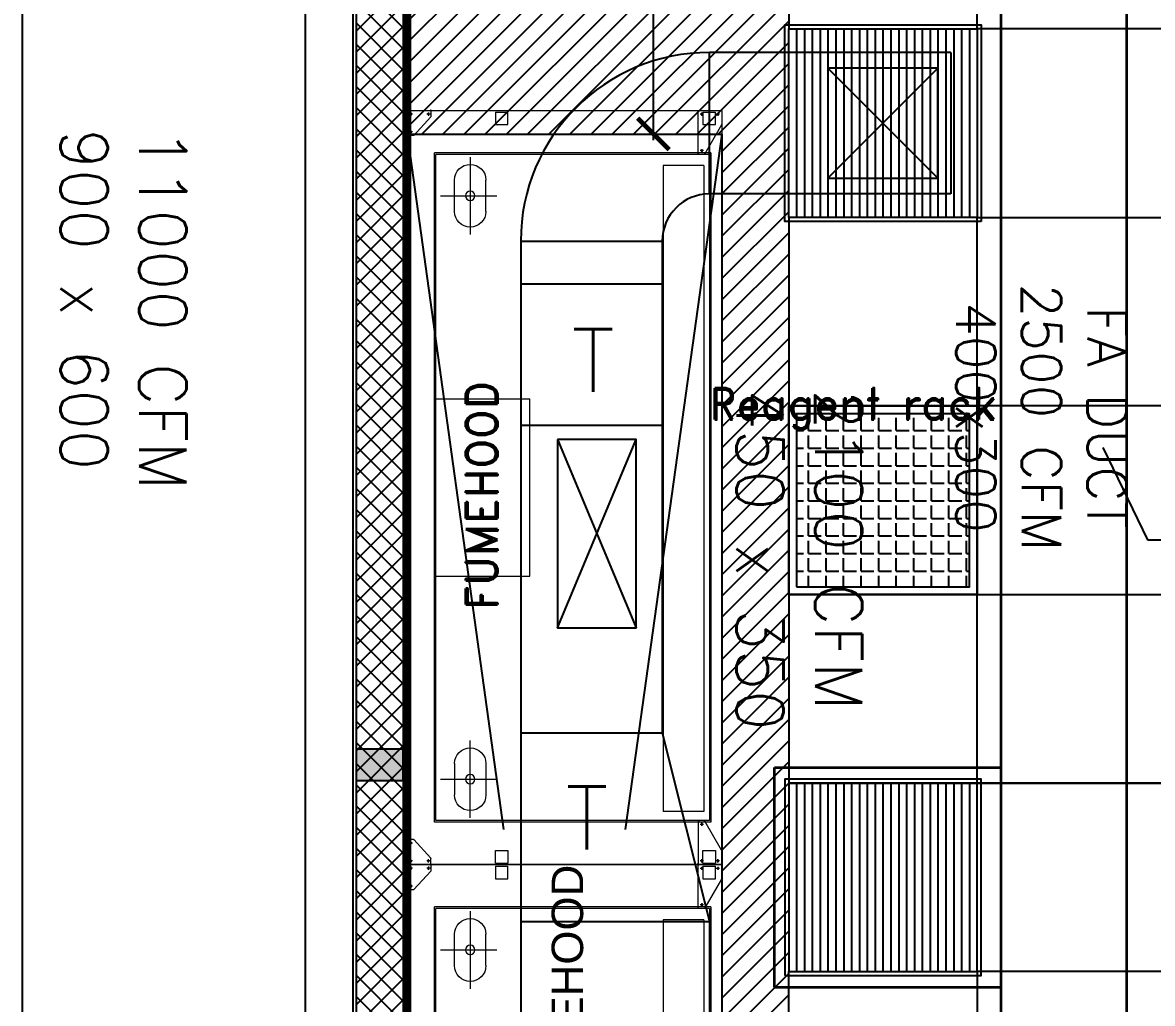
# Model space of a CAD drawing. Header units: millimetres. Extents: x -661525 to 498941, y 282148 to 1359693.
# Drawn here: x -254102 to -250508, y 671204 to 674326 of the extents above; entities that cross this region are included whole.
import ezdxf

# ---------------------------------------------------------------- set-up
doc = ezdxf.new("R2010")
doc.units = ezdxf.units.MM
doc.header["$LTSCALE"] = 2.5
doc.header["$PDMODE"] = 35
doc.header["$PDSIZE"] = 15
doc.layers.get('0').update_dxf_attribs({"linetype": 'CONTINUOUS'})
doc.layers.get('DEFPOINTS').update_dxf_attribs({"linetype": 'CONTINUOUS'})
for name, color, linetype in [('A-ANNO-TEXT', 7, 'CONTINUOUS'), ('A-COLS', 7, 'CONTINUOUS'), ('A-COLS-PATT', 252, 'CONTINUOUS'), ('A-WALL-2', 8, 'CONTINUOUS'), ('A-WALL-PATT-150', 8, 'CONTINUOUS'), ('A-WALL-PLAS', 8, 'CONTINUOUS'), ('CEILING', 11, 'CONTINUOUS'), ('v-ex. duct', 30, 'CONTINUOUS'), ('v-grill', 3, 'CONTINUOUS')]:
    doc.layers.add(name, color=color, linetype=linetype)
doc.layers.add('area', color=5, linetype='CONTINUOUS', plot=False)
doc.layers.add('lab furniture', color=34, linetype='CONTINUOUS', lineweight=18)
doc.layers.add('V-ac fa duct', color=51, linetype='CONTINUOUS', lineweight=35)
doc.styles.add('ARIAL', font='arial.ttf')
doc.styles.add('COMPLEX', font='complex.shx', dxfattribs={"width": 0.8})
doc.styles.add('ROMAND', font='ROMAND')
doc.styles.add('ROMANS', font='romans.shx', dxfattribs={"height": 125})
doc.styles.get("Standard").update_dxf_attribs({"font": 'txt.shx', "height": 1})
doc.dimstyles.new('TICK100', dxfattribs={"dimtxt": 250, "dimasz": 200, "dimexe": 150, "dimexo": 10, "dimgap": 50, "dimtad": 0, "dimdec": 0, "dimrnd": 5, "dimzin": 1, "dimdsep": 46, "dimtxsty": 'COMPLEX', "dimblk1": 'ARCHTICK', "dimblk2": 'ARCHTICK', "dimsah": 1, "dimcen": 0.09375, "dimdle": 150, "dimclrd": 11, "dimclre": 11, "dimclrt": 7, "dimadec": 0, "dimazin": 0, "dimtfac": 1, "dimtdec": 0, "dimtofl": 0, "dimtmove": 0, "dimatfit": 3, "dimldrblk": 'OPEN90', "dimfxl": 1, "dimtolj": 1, "dimtzin": 1, "dimarcsym": 0})

# ---------------------------------------------------------------- blocks, each defined once
blk = doc.blocks.new('LIGHTS')
at = {"layer": 'CEILING', "transparency": 33554687}
h = blk.add_hatch(dxfattribs=at)
h.set_pattern_fill('ANGLE', color=40, scale=8)
h.set_pattern_definition([(0, (-357159.19, 594292.36), (0, 55.88), [40.64, -15.24]), (90, (-357159.19, 594292.36), (-55.88, 3e-15), [40.64, -15.24])])
h.paths.add_polyline_path([(-357709.2, 594292.4), (-357159.2, 594292.4), (-357159.2, 594842.4), (-357709.2, 594842.4)])
at = {"layer": 'CEILING', "color": 40}
for points in [[(-357734.2, 594267.4), (-357134.2, 594267.4), (-357134.2, 594867.4), (-357734.2, 594867.4)], [(-357709.2, 594292.4), (-357159.2, 594292.4), (-357159.2, 594842.4), (-357709.2, 594842.4)]]:
    blk.add_lwpolyline(points, close=True, dxfattribs=at)
blk = doc.blocks.new('_ARCHTICK')
at = {"color": 0, "linetype": 'ByBlock', "const_width": 0.15}
blk.add_lwpolyline([(-0.5, -0.5), (0.5, 0.5)], dxfattribs=at)
blk = doc.blocks.new('*D462')
at = {"layer": 'CEILING', "color": 8, "lineweight": -2}
for p, q in [((-252095.1, 675930.2), (-252095.1, 675049.1)), ((-252127.7, 675910.2), (-252075.1, 675910.2)), ((-252095.1, 673951.3), (-252095.1, 674832.3)), ((-252127.7, 673971.3), (-252075.1, 673971.3))]:
    blk.add_line(p, q, dxfattribs=at)
at = {"layer": 'DEFPOINTS', "color": 0}
for p in [(-252127.7, 675910.2), (-252127.7, 673971.3), (-252095.1, 673971.3)]:
    blk.add_point(p, dxfattribs=at)
at = {"layer": 'CEILING', "color": 8, "lineweight": -2, "xscale": 100, "yscale": 100, "zscale": 100}
for p, rotation in [((-252095.1, 675910.2), 90), ((-252095.1, 673971.3), 270)]:
    blk.add_blockref('_ARCHTICK', p, dxfattribs=dict(at, rotation=rotation))
at = {"layer": 'CEILING', "color": 1, "insert": (-252095.1, 674940.7), "char_height": 75, "attachment_point": 5, "rotation": 90, "style": 'ARIAL'}
blk.add_mtext('\\A1;1939', dxfattribs=at)
blk = doc.blocks.new('1800')
at = {"layer": 'lab furniture', "color": 8}
for p, q in [((38363591.5, 110668.3), (38363591.5, 110658.1)), ((38365967.5, 110668.3), (38365967.5, 110658.1)), ((38363586.4, 110663.2), (38363596.5, 110663.2)), ((38365972.5, 110663.2), (38365962.4, 110663.2)), ((38363586.4, 110612.2), (38363596.5, 110612.2)), ((38363591.5, 110617.3), (38363591.5, 110607.1)), ((38363702.4, 110612.2), (38363712.5, 110612.2)), ((38363707.5, 110617.3), (38363707.5, 110607.1)), ((38365972.5, 110612.2), (38365962.4, 110612.2)), ((38365967.5, 110617.3), (38365967.5, 110607.1)), ((38363579.5, 110125.2), (38363579.5, 109675.2)), ((38364497, 109765.3), (38364497, 110065.2)), ((38364497, 110065.2), (38365062, 110065.2)), ((38365062, 109765.3), (38365062, 110065.2)), ((38365062, 109765.3), (38364497, 109765.3)), ((38363579.5, 109677.5), (38363579.5, 109748.2)), ((38363586.1, 109742.3), (38363596.2, 109742.3)), ((38363591.1, 109747.4), (38363591.1, 109737.2)), ((38365972.9, 109742.3), (38365962.7, 109742.3)), ((38365967.9, 109747.4), (38365967.9, 109737.2)), ((38365979.5, 109677.5), (38365979.5, 109748.2)), ((38365979.5, 109677.5), (38365979.5, 109748.2)), ((38363657.2, 109675.2), (38363581.7, 109675.2)), ((38363586.1, 109686.8), (38363596.2, 109686.8)), ((38363591.1, 109691.9), (38363591.1, 109681.7)), ((38363642.9, 109686.8), (38363653, 109686.8)), ((38363647.9, 109691.9), (38363647.9, 109681.7)), ((38365901.7, 109675.2), (38365977.2, 109675.2)), ((38365916.1, 109686.8), (38365905.9, 109686.8)), ((38365911, 109691.9), (38365911, 109681.7)), ((38365972.9, 109686.8), (38365962.7, 109686.8)), ((38365967.9, 109691.9), (38365967.9, 109681.7))]:
    blk.add_line(p, q, dxfattribs=at)
at = {"layer": 'lab furniture', "color": 8, "ltscale": 40}
for p, q in [((38363625.4, 110674.7), (38363717.5, 110621.4)), ((38363715.5, 110600.2), (38363583.5, 110600.2)), ((38363719.5, 110617.9), (38363719.5, 110604.2)), ((38363581.7, 109750.4), (38363598.5, 109750.4)), ((38363599.9, 109749.9), (38363658.8, 109695.9)), ((38365959, 109749.9), (38365900.1, 109695.9)), ((38365977.2, 109750.4), (38365960.5, 109750.4)), ((38363659.5, 109694.3), (38363659.5, 109677.5)), ((38365899.5, 109694.3), (38365899.5, 109677.5))]:
    blk.add_line(p, q, dxfattribs=at)
at = {"layer": 'lab furniture', "color": 8, "ltscale": 300}
for p, q in [((38365933.5, 110674.7), (38365841.5, 110621.4)), ((38365844.5, 110641.2), (38363714.5, 110641.2)), ((38363714.5, 110641.2), (38363714.5, 109761.2)), ((38365839.5, 110636.2), (38363719.5, 110636.2)), ((38363719.5, 110636.2), (38363719.5, 109766.2)), ((38365839.5, 110636.2), (38365839.5, 109766.2)), ((38365844.5, 110641.2), (38365844.5, 109761.2)), ((38365803.9, 110618.7), (38363748.9, 110618.7)), ((38365803.9, 110618.7), (38365803.9, 110488.7)), ((38365839.5, 110617.9), (38365839.5, 110604.2)), ((38365843.5, 110600.2), (38365975.5, 110600.2)), ((38365856.5, 110612.2), (38365846.4, 110612.2)), ((38365851.5, 110617.3), (38365851.5, 110607.1)), ((38365803.9, 110488.7), (38363748.9, 110488.7)), ((38363719.5, 109766.2), (38365839.5, 109766.2)), ((38363714.5, 109761.2), (38365844.5, 109761.2))]:
    blk.add_line(p, q, dxfattribs=at)
at = {"layer": 'lab furniture', "color": 8, "ltscale": 20}
for p, q in [((38363624.5, 110655.2), (38363584.5, 110655.2)), ((38363624.5, 110655.2), (38363584.5, 110655.2)), ((38363584.5, 110615.2), (38363584.5, 110655.2)), ((38363624.5, 110615.2), (38363624.5, 110655.2)), ((38365934.5, 110655.2), (38365974.5, 110655.2)), ((38365934.5, 110615.2), (38365934.5, 110655.2)), ((38365974.5, 110615.2), (38365974.5, 110655.2)), ((38363584.5, 110615.2), (38363624.5, 110615.2)), ((38365974.5, 110615.2), (38365934.5, 110615.2)), ((38363624.5, 109995.2), (38363584.5, 109995.2)), ((38363584.5, 109955.2), (38363584.5, 109995.2)), ((38363624.5, 109955.2), (38363624.5, 109995.2)), ((38365934.5, 109995.2), (38365974.5, 109995.2)), ((38365934.5, 109955.2), (38365934.5, 109995.2)), ((38365974.5, 109955.2), (38365974.5, 109995.2)), ((38363584.5, 109955.2), (38363624.5, 109955.2)), ((38365974.5, 109955.2), (38365934.5, 109955.2))]:
    blk.add_line(p, q, dxfattribs=at)
at = {"layer": 'lab furniture', "color": 8, "ltscale": 85}
for p, q in [((38363748.9, 110618.7), (38363748.9, 110488.7)), ((38363901.2, 109925.2), (38363801.2, 109925.2)), ((38365657.8, 109925.2), (38365757.8, 109925.2)), ((38363901.2, 109825.2), (38363801.2, 109825.2)), ((38365657.8, 109825.2), (38365757.8, 109825.2))]:
    blk.add_line(p, q, dxfattribs=at)
at = {"layer": 'lab furniture', "color": 8, "ltscale": 30}
for p, q in [((38363850.9, 109781.2), (38363851.2, 109959.7)), ((38365708, 109781.2), (38365707.8, 109959.7)), ((38363727.9, 109875.2), (38363974.4, 109875.2)), ((38365831, 109875.2), (38365584.5, 109875.2))]:
    blk.add_line(p, q, dxfattribs=at)
at = {"layer": 'lab furniture', "color": 8}
blk.add_lwpolyline([(38363579.5, 110675.2), (38363579.5, 109675.2), (38365979.5, 109675.2), (38365979.5, 110675.2)], close=True, dxfattribs=at)
at = {"layer": 'lab furniture', "color": 8, "ltscale": 40}
for centre in [(38363591.5, 110663.2), (38365967.5, 110663.2), (38363591.5, 110612.2), (38363707.5, 110612.2), (38365967.5, 110612.2), (38363591.1, 109742.3), (38365967.8, 109742.3), (38363591.1, 109686.8), (38363647.9, 109686.8), (38365911, 109686.8), (38365967.8, 109686.8)]:
    blk.add_circle(centre, 2.5, dxfattribs=at)
at = {"layer": 'lab furniture', "color": 8, "ltscale": 300}
blk.add_circle((38365851.5, 110612.2), 2.5, dxfattribs=at)
at = {"layer": 'lab furniture', "color": 8, "ltscale": 85}
for centre in [(38363851.2, 109875.2), (38365707.8, 109875.2)]:
    blk.add_circle(centre, 15, dxfattribs=at)
at = {"layer": 'lab furniture', "color": 8, "ltscale": 40}
for centre, radius, start, end in [((38363623.4, 110671.2), 4, 59.9314, 90), ((38363715.5, 110604.2), 4, 270, 0), ((38363715.5, 110617.9), 4, 0, 59.9314), ((38365975.5, 110604.2), 4, 270, 0), ((38363581.7, 109748.2), 2.27, 90, 180), ((38363598.5, 109748.2), 2.27, 47.5029, 90), ((38365960.5, 109748.2), 2.27, 90, 132.4971), ((38365977.2, 109748.2), 2.27, 0, 90), ((38365981.7, 109748.2), 2.27, 90, 180), ((38363657.2, 109694.3), 2.27, 0, 47.5029), ((38365901.7, 109694.3), 2.27, 132.4971, 180), ((38363657.2, 109677.5), 2.27, 270, 0), ((38365901.7, 109677.5), 2.27, 180, 270)]:
    blk.add_arc(centre, radius, start, end, dxfattribs=at)
at = {"layer": 'lab furniture', "color": 8}
for centre, start, end in [((38365935.5, 110671.2), 90, 120.0686), ((38363583.5, 110604.2), 180, 270)]:
    blk.add_arc(centre, 4, start, end, dxfattribs=at)
at = {"layer": 'lab furniture', "color": 8, "ltscale": 300}
for centre, start, end in [((38365843.5, 110617.9), 120.0686, 180), ((38365843.5, 110604.2), 180, 270)]:
    blk.add_arc(centre, 4, start, end, dxfattribs=at)
at = {"layer": 'lab furniture', "color": 8, "ltscale": 85}
for centre, start, end in [((38363801.2, 109875.2), 90, 270), ((38363901.2, 109875.2), 270, 90), ((38365657.8, 109875.2), 90, 270), ((38365757.8, 109875.2), 270, 90)]:
    blk.add_arc(centre, 50, start, end, dxfattribs=at)

msp = doc.modelspace()

# ---------------------------------------------------------------- hatches: boundary and pattern name
at = {"layer": 'A-COLS-PATT'}
h = msp.add_hatch(color=256, dxfattribs=at)
h.dxf.hatch_style = 1
h.paths.add_polyline_path([(-253041, 671913.4), (-252891, 671913.4), (-252891, 672013.4), (-253041, 672013.4)])
at = {"layer": 'A-WALL-PATT-150'}
h = msp.add_hatch(dxfattribs=at)
h.set_pattern_fill('ANSI37', color=254, scale=15, angle=360, style=0)
h.set_pattern_definition([(45, (95585.91, -106094.97), (-33.6759605, 33.6759605), []), (135, (95585.91, -106094.97), (-33.6759605, -33.6759605), [])])
h.paths.add_polyline_path([(-253039.7, 664450.1), (-252889.7, 664450.1), (-252889.7, 675571.2), (-253039.7, 675571.2)])
at = {"layer": 'CEILING', "transparency": 33554607}
h = msp.add_hatch(dxfattribs=at)
h.set_pattern_fill('ANSI31', color=254, scale=15)
h.set_pattern_definition([(45, (-248964.734, 666321.267), (-33.67596, 33.67596), [])])
h.paths.add_polyline_path([(-249051.7, 664695.7), (-249587.6, 664649.2), (-249051.7, 664649.2)], flags=17)
h.paths.add_polyline_path([(-249898, 664622.3, -0.068239), (-249901.7, 664649.2), (-252027.7, 664649.2, -0.414214), (-252127.7, 664549.2), (-252127.7, 664429)])
h.paths.add_polyline_path([(-249801.7, 665305.7), (-249864.7, 665305.7), (-250464.7, 665305.7), (-251064.7, 665305.7), (-251664.7, 665305.7), (-251664.7, 665905.7), (-251664.7, 666321.3), (-252027.7, 666321.3, -0.414214), (-252127.7, 666221.3), (-252127.7, 664749.2, -0.414214), (-252027.7, 664649.2), (-249901.7, 664649.2, -0.414214), (-249801.7, 664749.2)])
h.paths.add_polyline_path([(-251565.8, 664870.3), (-251565.8, 665206.8), (-250001.5, 665206.8), (-250001.5, 664870.3)], flags=16)
h.paths.add_polyline_path([(-252514.7, 666321.3), (-252877.7, 666321.3), (-252877.7, 664649.2), (-252514.7, 664649.2)])
h.paths.add_polyline_path([(-252514.7, 666771.3), (-252877.7, 666771.3), (-252877.7, 666321.3), (-252514.7, 666321.3)])
h.paths.add_polyline_path([(-252127.7, 666771.3), (-252514.7, 666771.3), (-252514.7, 666321.3), (-252227.7, 666321.3, -0.414214), (-252127.7, 666421.3)], flags=17)
h.paths.add_polyline_path([(-249051.7, 664244), (-249801.7, 664179), (-249801.7, 664103.6), (-249051.7, 664162.1), (-249051.7, 664183.8)])
h.paths.add_polyline_path([(-249051.7, 664649.2), (-249587.6, 664649.2), (-249702.2, 664639.3, -0.385338), (-249801.7, 664549.2), (-249801.7, 664179), (-249051.7, 664244)])
h.paths.add_polyline_path([(-248964.7, 665305.7), (-249264.7, 665305.7), (-249801.7, 665305.7), (-249801.7, 664749.2, -0.414214), (-249701.7, 664649.2), (-249587.6, 664649.2), (-249051.7, 664695.7), (-249051.7, 664809.9), (-248964.7, 664809.9)])
h.paths.add_polyline_path([(-248514.7, 665305.7), (-248664.7, 665305.7), (-248964.7, 665305.7), (-248964.7, 664809.9), (-248514.7, 664809.9)])
h.paths.add_polyline_path([(-249801.7, 664549.2, -0.336464), (-249898, 664622.3), (-252127.7, 664429), (-252127.7, 663977.3), (-249801.7, 664179)])
h.paths.add_polyline_path([(-250335.5, 664062), (-250335.5, 664061.9), (-249801.7, 664103.6), (-249801.7, 664179), (-252127.7, 663977.3), (-252127.7, 663899.2), (-252114.2, 663900.4)])
h.paths.add_polyline_path([(-252127.7, 664429), (-252427.7, 664403), (-252427.7, 663951.3), (-252127.7, 663977.3)])
h.paths.add_polyline_path([(-252127.7, 663977.3), (-252427.7, 663951.3), (-252427.7, 663873), (-252127.7, 663899.2)])
h.paths.add_polyline_path([(-252227.7, 664649.2), (-252514.7, 664649.2), (-252514.7, 664462.1), (-252427.7, 664462.1), (-252427.7, 664403), (-252127.7, 664429), (-252127.7, 664549.2, -0.414214)])
h.paths.add_polyline_path([(-252127.7, 666221.3, -0.414214), (-252227.7, 666321.3), (-252514.7, 666321.3), (-252514.7, 664649.2), (-252227.7, 664649.2, -0.414214), (-252127.7, 664749.2)])
h.paths.add_polyline_path([(-252514.7, 664649.2), (-252877.7, 664649.2), (-252877.7, 664462.1), (-252514.7, 664462.1)])
h.paths.add_polyline_path([(-245051.7, 665042.4), (-245395, 665012.7), (-245445.7, 664970.2, -0.176218), (-245428.2, 664921.9, -1), (-245578.4, 664921.9, -0.221805), (-245551.5, 664979.5), (-245566.9, 664997.8), (-247686.4, 664791.7, -0.439775), (-247577.7, 664692, -1), (-247777.7, 664692, -0.389106), (-247686.4, 664791.7), (-248427.7, 664749.4), (-248427.7, 664298.1), (-245051.7, 664590.8)])
h.paths.add_polyline_path([(-247677.7, 664363.1), (-248427.7, 664298.1), (-248427.7, 664216), (-247723.7, 664277.9), (-247677.7, 664281.9)])
h.paths.add_polyline_path([(-245942.9, 664432.2), (-245942.8, 664431), (-245051.7, 664507.4), (-245051.7, 664590.8), (-247677.7, 664363.1), (-247677.7, 664281.9)])
h.paths.add_polyline_path([(-247677.7, 665305.7), (-248064.7, 665305.7), (-248514.7, 665305.7), (-248514.7, 664809.9), (-248427.7, 664809.9), (-248427.7, 664749.8), (-247677.7, 664814.8)])
h.paths.add_polyline_path([(-245051.7, 666846.3), (-246051.7, 666846.3), (-246051.7, 674046.3), (-245658.2, 674046.3), (-245658.2, 674934.2, -0.414214), (-245758.2, 675034.2), (-246264.7, 675034.2), (-246264.7, 674905.7), (-246264.7, 674305.7), (-246264.7, 673705.7), (-246264.7, 673105.7), (-246264.7, 672505.7), (-246264.7, 671905.7), (-246264.7, 671305.7), (-246264.7, 670705.7), (-246264.7, 670105.7), (-246264.7, 669505.7), (-246264.7, 668905.7), (-246264.7, 668305.7), (-246264.7, 667705.7), (-246264.7, 667105.7), (-246264.7, 666505.7), (-246264.7, 665905.7), (-246264.7, 665305.7), (-246864.7, 665305.7), (-247464.7, 665305.7), (-247677.7, 665305.7), (-247677.7, 664814.8), (-245051.7, 665042.4)])
h.paths.add_polyline_path([(-245251.7, 665846.9, -1), (-245401.7, 665846.9, -1)], flags=16)
h.paths.add_polyline_path([(-245658.2, 676022.2), (-248427.7, 676022.2), (-248427.7, 675921.2), (-245658.2, 675921.2)])
h.paths.add_polyline_path([(-245090.7, 676022.2), (-245658.2, 676022.2), (-245658.2, 675921.2), (-245039.7, 675921.2), (-245039.7, 676022.2), (-245064.7, 676022.2)])
h.paths.add_polyline_path([(-245051.7, 675771.2), (-245048.7, 675921.2), (-245658.2, 675921.2), (-245658.2, 675134.2, -0.414214), (-245558.2, 675034.2), (-245051.7, 675034.2)])
h.paths.add_polyline_path([(-245051.7, 675034.2), (-245558.2, 675034.2, -0.414214), (-245658.2, 674934.2), (-245658.2, 674046.3), (-245051.7, 674046.3)])
h.paths.add_polyline_path([(-252514.7, 675560.2), (-252877.7, 675560.2), (-252877.7, 673971.3), (-252514.7, 673971.3)])
h.paths.add_polyline_path([(-248514.7, 675760.2), (-248964.7, 675760.2), (-248964.7, 675505.7), (-248664.7, 675505.7), (-248514.7, 675505.7)])
h.paths.add_polyline_path([(-245658.2, 675921.2), (-248427.7, 675921.2), (-248427.7, 675760.2), (-248514.7, 675760.2), (-248514.7, 675505.7), (-248064.7, 675505.7), (-247464.7, 675505.7), (-246864.7, 675505.7), (-246264.7, 675505.7), (-246264.7, 675034.2), (-245758.2, 675034.2, -0.414214), (-245658.2, 675134.2)])
h.paths.add_polyline_path([(-251664.7, 674905.7), (-251664.7, 675505.7), (-251064.7, 675505.7), (-250464.7, 675505.7), (-249864.7, 675505.7), (-249264.7, 675505.7), (-248964.7, 675505.7), (-248964.7, 675760.2), (-249051.7, 675760.2), (-249051.7, 675921.2), (-251827.7, 675921.2), (-251827.7, 675910.2), (-252427.7, 675910.2), (-252427.7, 675560.2), (-252514.7, 675560.2), (-252514.7, 673971.3), (-251877.7, 673971.3), (-251877.7, 666771.3), (-252127.7, 666771.3), (-252127.7, 666421.3, -0.414214), (-252027.7, 666321.3), (-251664.7, 666321.3), (-251664.7, 666505.7), (-251664.7, 667105.7), (-251664.7, 667705.7), (-251664.7, 668305.7), (-251664.7, 668905.7), (-251664.7, 669505.7), (-251664.7, 670105.7), (-251664.7, 670705.7), (-251664.7, 671305.7), (-251664.7, 671905.7), (-251664.7, 672505.7), (-251664.7, 673105.7), (-251664.7, 673705.7), (-251664.7, 674305.7)])
h.paths.add_polyline_path([(-251369.1, 675550.9), (-251369.1, 675887.4), (-249804.9, 675887.4), (-249804.9, 675550.9)], flags=16)
h.paths.add_polyline_path([(-248373.1, 675527.3), (-248373.1, 675739.6), (-248527.6, 675739.6), (-248527.6, 675527.3)], flags=9)
h.paths.add_polyline_path([(-245766.8, 674472.7), (-245548.8, 674472.7), (-245548.8, 674627.3), (-245766.8, 674627.3)], flags=24)
h.paths.add_polyline_path([(-248372.5, 665004.2), (-248372.5, 665111.6), (-248527, 665111.6), (-248527, 665004.2)], flags=9)
h.paths.add_polyline_path([(-248158.9, 664761.2), (-247946.6, 664761.2), (-247946.6, 664915.8), (-248158.9, 664915.8)], flags=24)
h.paths.add_polyline_path([(-252608.9, 664761.2), (-252396.6, 664761.2), (-252396.6, 664915.8), (-252608.9, 664915.8)], flags=25)
h.paths.add_polyline_path([(-251794.7, 665431.7), (-251794.7, 665539), (-251949.2, 665539), (-251949.2, 665431.7)], flags=24)
h.paths.add_polyline_path([(-251018.3, 664760.6), (-250910.9, 664760.6), (-250910.9, 664915.2), (-251018.3, 664915.2)], flags=24)
h.paths.add_polyline_path([(-251522.5, 664854.9), (-250018.8, 664854.9), (-250018.8, 665260.5), (-251522.5, 665260.5)], flags=24)
h.paths.add_polyline_path([(-252608.9, 664761.2), (-252396.6, 664761.2), (-252396.6, 664915.8), (-252608.9, 664915.8)], flags=24)

# ---------------------------------------------------------------- linework, layer by layer
at = {"layer": 'A-ANNO-TEXT', "color": 0, "ltscale": 0.5}
for p, q in [((-250664.8, 672974.1), (-250522.7, 672680.3)), ((-250522.7, 672680.3), (-249391.5, 672680.3))]:
    msp.add_line(p, q, dxfattribs=at)
at = {"layer": 'A-COLS'}
msp.add_lwpolyline([(-253041, 671913.4), (-252891, 671913.4), (-252891, 672013.4), (-253041, 672013.4)], close=True, dxfattribs=at)
at = {"layer": 'A-WALL-2'}
for p, q in [((-253039.7, 664450.1), (-253039.7, 675571.2)), ((-252889.7, 664450.1), (-252889.7, 675571.2))]:
    msp.add_line(p, q, dxfattribs=at)
at = {"layer": 'A-WALL-PLAS'}
msp.add_line((-253051.7, 675560.2), (-253051.7, 664416), dxfattribs=at)
for points in [[(-252877.7, 675560.2), (-252877.7, 664462.1), (-252427.7, 664462.1), (-252427.7, 663863.1)], [(-252114.2, 663900.4), (-252428.6, 663872.9), (-252427.7, 664462.1), (-252877.7, 664462.1), (-252877.7, 675560.2)]]:
    msp.add_lwpolyline(points, dxfattribs=at)
at = {"layer": 'area', "const_width": 25}
msp.add_lwpolyline([(-252427.7, 664462.1), (-252427.7, 663873), (-249051.7, 664162.1), (-249051.7, 664809.9), (-248427.7, 664809.9), (-248427.7, 664216), (-245051.7, 664507.4), (-245051.7, 676022.2), (-248427.7, 676022.2), (-248427.7, 675760.2), (-249051.7, 675760.2), (-249052.2, 676022.2), (-251827.7, 676022.2), (-251827.7, 675910.2), (-252427.7, 675910.2), (-252427.7, 675560.2), (-252877.7, 675560.2), (-252877.7, 664462.1), (-252427.7, 664462.1)], dxfattribs=at)
at = {"layer": 'CEILING', "color": 8}
for p, q in [((-252570.3, 671758), (-252877.7, 673971.3)), ((-251877.7, 673971.3), (-252185.1, 671758))]:
    msp.add_line(p, q, dxfattribs=at)
at = {"layer": 'CEILING'}
for points in [[(-251664.7, 674305.7), (-251064.7, 674305.7), (-251064.7, 674905.7), (-251664.7, 674905.7)], [(-250464.7, 674305.7), (-251064.7, 674305.7), (-251064.7, 674905.7), (-250464.7, 674905.7)], [(-251664.7, 674305.7), (-251064.7, 674305.7), (-251064.7, 673705.7), (-251664.7, 673705.7)], [(-250464.7, 674305.7), (-251064.7, 674305.7), (-251064.7, 673705.7), (-250464.7, 673705.7)], [(-251877.7, 666771.3), (-252877.7, 666771.3), (-252877.7, 673971.3), (-251877.7, 673971.3)], [(-251664.7, 673105.7), (-251064.7, 673105.7), (-251064.7, 673705.7), (-251664.7, 673705.7)], [(-250464.7, 673105.7), (-251064.7, 673105.7), (-251064.7, 673705.7), (-250464.7, 673705.7)], [(-251664.7, 673105.7), (-251064.7, 673105.7), (-251064.7, 672505.7), (-251664.7, 672505.7)], [(-250464.7, 673105.7), (-251064.7, 673105.7), (-251064.7, 672505.7), (-250464.7, 672505.7)], [(-251664.7, 671905.7), (-251064.7, 671905.7), (-251064.7, 672505.7), (-251664.7, 672505.7)], [(-250464.7, 671905.7), (-251064.7, 671905.7), (-251064.7, 672505.7), (-250464.7, 672505.7)], [(-251664.7, 671305.7), (-251064.7, 671305.7), (-251064.7, 671905.7), (-251664.7, 671905.7)], [(-250464.7, 671305.7), (-251064.7, 671305.7), (-251064.7, 671905.7), (-250464.7, 671905.7)], [(-251664.7, 671305.7), (-251064.7, 671305.7), (-251064.7, 670705.7), (-251664.7, 670705.7)], [(-250464.7, 671305.7), (-251064.7, 671305.7), (-251064.7, 670705.7), (-250464.7, 670705.7)]]:
    msp.add_lwpolyline(points, close=True, dxfattribs=at)
at = {"layer": 'V-ac fa duct'}
for p, q in [((-250989.6, 674364.2), (-250989.6, 671067.6)), ((-250589.6, 674364.2), (-250589.6, 671067.6)), ((-251709.4, 671955.7), (-250989.6, 671955.7)), ((-251709.4, 671255.7), (-251709.4, 671955.7)), ((-251709.4, 671255.7), (-250989.6, 671255.7))]:
    msp.add_line(p, q, dxfattribs=at)
at = {"layer": 'v-ex. duct'}
for p, q in [((-254101.7, 666017.2), (-254101.7, 676306.6)), ((-253201.7, 666017.2), (-253201.7, 676306.6)), ((-251149, 674230.7), (-251916.9, 674230.7)), ((-251916.9, 673780.7), (-251916.9, 674230.7)), ((-251149, 674230.7), (-251149, 673780.7)), ((-251539.7, 674180.7), (-251189.7, 673830.7)), ((-251189.7, 674180.7), (-251539.7, 673830.7)), ((-251149, 673780.7), (-251916.9, 673780.7)), ((-252516.9, 673630.7), (-252516.9, 672065.5)), ((-252516.9, 673630.7), (-252066.9, 673630.7)), ((-252066.9, 673630.7), (-252066.9, 672065.5)), ((-252066.9, 673493.9), (-252516.9, 673493.9)), ((-252066.9, 673043.9), (-252516.9, 673043.9)), ((-252400, 672399.4), (-252150.1, 672999.5)), ((-252400, 672999.5), (-252150.1, 672399.4)), ((-252516.9, 672065.5), (-252066.9, 672065.5)), ((-252516.9, 672065.5), (-252516.9, 671465.5)), ((-252066.9, 672065.5), (-251916.9, 671465.5)), ((-252516.9, 671465.5), (-252516.9, 666017.2)), ((-252516.9, 671465.5), (-251916.9, 671465.5)), ((-251916.9, 671465.5), (-251916.9, 666467.2))]:
    msp.add_line(p, q, dxfattribs=at)
for points in [[(-251539.7, 673830.7), (-251189.7, 673830.7), (-251189.7, 674180.7), (-251539.7, 674180.7)], [(-252400, 672999.5), (-252400, 672399.4), (-252150.1, 672399.4), (-252150.1, 672999.5)]]:
    msp.add_lwpolyline(points, close=True, dxfattribs=at)
for radius in [600, 150]:
    msp.add_arc((-251916.9, 673630.7), radius, 90, 180, dxfattribs=at)
at = {"layer": 'v-grill'}
for p, q in [((-251639.7, 674305.7), (-251639.7, 673705.7)), ((-251614.7, 674305.7), (-251614.7, 673705.7)), ((-251589.7, 674305.7), (-251589.7, 673705.7)), ((-251564.7, 674305.7), (-251564.7, 673705.7)), ((-251539.7, 674305.7), (-251539.7, 673705.7)), ((-251514.7, 674305.7), (-251514.7, 673705.7)), ((-251489.7, 674305.7), (-251489.7, 673705.7)), ((-251464.7, 674305.7), (-251464.7, 673705.7)), ((-251439.7, 674305.7), (-251439.7, 673705.7)), ((-251414.7, 674305.7), (-251414.7, 673705.7)), ((-251389.7, 674305.7), (-251389.7, 673705.7)), ((-251364.7, 674305.7), (-251364.7, 673705.7)), ((-251339.7, 674305.7), (-251339.7, 673705.7)), ((-251314.7, 674305.7), (-251314.7, 673705.7)), ((-251289.7, 674305.7), (-251289.7, 673705.7)), ((-251264.7, 674305.7), (-251264.7, 673705.7)), ((-251239.7, 674305.7), (-251239.7, 673705.7)), ((-251214.7, 674305.7), (-251214.7, 673705.7)), ((-251189.7, 674305.7), (-251189.7, 673705.7)), ((-251164.7, 674305.7), (-251164.7, 673705.7)), ((-251139.7, 674305.7), (-251139.7, 673705.7)), ((-251114.7, 674305.7), (-251114.7, 673705.7)), ((-251089.7, 674305.7), (-251089.7, 673705.7)), ((-251639.7, 671905.7), (-251639.7, 671305.7)), ((-251614.7, 671905.7), (-251614.7, 671305.7)), ((-251589.7, 671905.7), (-251589.7, 671305.7)), ((-251564.7, 671905.7), (-251564.7, 671305.7)), ((-251539.7, 671905.7), (-251539.7, 671305.7)), ((-251514.7, 671905.7), (-251514.7, 671305.7)), ((-251489.7, 671905.7), (-251489.7, 671305.7)), ((-251464.7, 671905.7), (-251464.7, 671305.7)), ((-251439.7, 671905.7), (-251439.7, 671305.7)), ((-251414.7, 671905.7), (-251414.7, 671305.7)), ((-251389.7, 671905.7), (-251389.7, 671305.7)), ((-251364.7, 671905.7), (-251364.7, 671305.7)), ((-251339.7, 671905.7), (-251339.7, 671305.7)), ((-251314.7, 671905.7), (-251314.7, 671305.7)), ((-251289.7, 671905.7), (-251289.7, 671305.7)), ((-251264.7, 671905.7), (-251264.7, 671305.7)), ((-251239.7, 671905.7), (-251239.7, 671305.7)), ((-251214.7, 671905.7), (-251214.7, 671305.7)), ((-251189.7, 671905.7), (-251189.7, 671305.7)), ((-251164.7, 671905.7), (-251164.7, 671305.7)), ((-251139.7, 671905.7), (-251139.7, 671305.7)), ((-251114.7, 671905.7), (-251114.7, 671305.7)), ((-251089.7, 671905.7), (-251089.7, 671305.7))]:
    msp.add_line(p, q, dxfattribs=at)
for points in [[(-251052.2, 673693.2), (-251677.2, 673693.2), (-251677.2, 674318.2), (-251052.2, 674318.2)], [(-251064.7, 673705.7), (-251664.7, 673705.7), (-251664.7, 674305.7), (-251064.7, 674305.7)], [(-251677.2, 671293.2), (-251052.2, 671293.2), (-251052.2, 671918.2), (-251677.2, 671918.2)], [(-251664.7, 671305.7), (-251064.7, 671305.7), (-251064.7, 671905.7), (-251664.7, 671905.7)]]:
    msp.add_lwpolyline(points, close=True, dxfattribs=at)

# ---------------------------------------------------------------- block references
at = {"layer": 'CEILING'}
msp.add_blockref('LIGHTS', (106069.5, 78238.3), dxfattribs=at)
at = {"layer": 'lab furniture', "xscale": -1, "rotation": 270}
for p in [(-362553, -37691933.2), (-362553, -37694333.2)]:
    msp.add_blockref('1800', p, dxfattribs=at)

# ---------------------------------------------------------------- texts
at = {"layer": 'A-ANNO-TEXT', "color": 0, "ltscale": 0.5, "insert": (-252641.4, 674132.7), "char_height": 100, "width": 2623.643, "attachment_point": 6, "rotation": 90, "style": 'ROMAND'}
msp.add_mtext('\\A1;\\pxqc;{\\C6;FUMEHOOD}', dxfattribs=at)
at = {"layer": 'A-ANNO-TEXT', "color": 0, "ltscale": 0.5, "insert": (-250999.5, 673095.8, -4.9), "char_height": 100, "width": 2.728484105318785e-12, "attachment_point": 6, "style": 'ROMAND'}
msp.add_mtext('\\A1;\\pxqc;{\\C6;Reagent rack}', dxfattribs=at)
at = {"layer": 'CEILING', "color": 0, "ltscale": 0.5, "insert": (-252367.9, 671979.9), "char_height": 100, "width": 2623.643, "attachment_point": 6, "rotation": 90, "style": 'ROMAND'}
msp.add_mtext('\\A1;\\pxqc;{\\f@Arial Unicode MS|b0|i0|c0|p34;\\C8;CUTOUT ABOVE FUMEHOOD}', dxfattribs=at)
at = {"layer": 'V-ac fa duct', "insert": (-250589.6, 671067.6), "char_height": 125, "width": 4003.017, "attachment_point": 3, "rotation": 270}
msp.add_mtext('\\pxqc;{\\Fromans|c0;FA DUCT\\P2500 CFM\\P400x300}', dxfattribs=at)
at = {"layer": 'v-ex. duct', "char_height": 150, "attachment_point": 1, "rotation": 270, "style": 'ROMANS'}
for s, insert, width in [('{11000 CFM\\P900 x 600}', (-253580.7, 673987.9), 3657.796), ('{2100 CFM\\P450 x 350}', (-251430.6, 673158.9), 1694.812)]:
    msp.add_mtext(s, dxfattribs=dict(at, insert=insert, width=width))
at = {"layer": 'v-ex. duct', "char_height": 200, "attachment_point": 1, "style": 'ROMANS'}
for s, insert, width in [('{T}', (-252355.2, 673350.4), 70.558), ('T', (-252375.2, 671894.6), 223.701)]:
    msp.add_mtext(s, dxfattribs=dict(at, insert=insert, width=width))

# ---------------------------------------------------------------- dimensions: what is measured, and where the dimension line sits
at = {"layer": 'CEILING'}
dim = msp.add_linear_dim(base=(-252095.1, 673971.3), p1=(-252127.7, 675910.2), p2=(-252127.7, 673971.3), angle=90, dimstyle='TICK100', override={"dimtxt": 75, "dimasz": 100, "dimexe": 20, "dimexo": 0, "dimgap": 0, "dimrnd": 0, "dimtxsty": 'ARIAL', "dimdle": 20, "dimclrd": 8, "dimclre": 8, "dimclrt": 1}, dxfattribs=at)
dim.commit()
dim.dimension.update_dxf_attribs({"geometry": '*D462', "text_midpoint": (-252095.1, 674940.7)})

doc.saveas('drawing.dxf')
